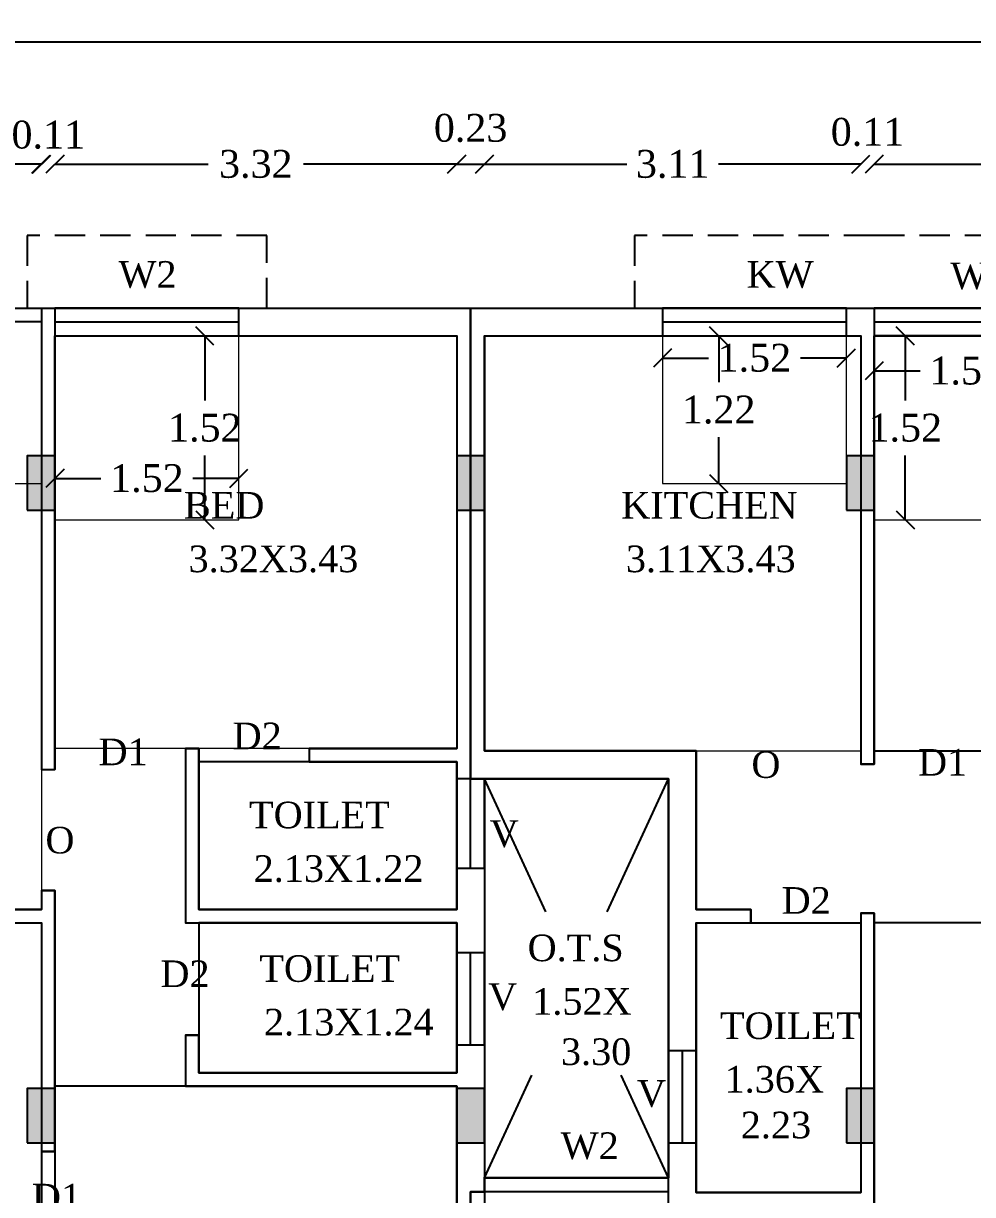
# Model space of a CAD drawing. Header units: metres. Extents: x 9178 to 9474, y -3543 to -3474.
# Drawn here: x 9258.63 to 9266.47, y -3511.45 to -3501.77 of the extents above; entities that cross this region are included whole.
import ezdxf

# ---------------------------------------------------------------- set-up
doc = ezdxf.new("R2010")
doc.units = ezdxf.units.M
doc.header["$MEASUREMENT"] = 0
doc.linetypes.add('HIDDEN', pattern=[0.375, 0.25, -0.125])
for name, color, linetype in [('BLK_1_FLR_1_ACROOM_1_LIGHT_VENTILATION_1', 7, 'Continuous'), ('BLK_1_FLR_1_BLT_UP_AREA', 1, 'Continuous'), ('BLK_1_FLR_1_BLT_UP_AREA_DEDUCT', 1, 'Continuous'), ('BLK_1_FLR_1_CARPET_AREA', 10, 'Continuous'), ('BLK_1_FLR_1_REGULAR_ROOM_1', 117, 'Continuous'), ('BLK_1_FLR_1_REGULAR_ROOM_16', 1, 'Continuous'), ('BLK_1_FLR_1_REGULAR_ROOM_18', 1, 'Continuous'), ('BLK_1_FLR_1_ROOF_AREA', 7, 'Continuous'), ('BLK_1_FLR_1_UNITFA_1', 7, 'Continuous'), ('BLK_1_FLR_1_UNITFA_7', 7, 'Continuous'), ('BLK_1_FLR_1_WC_BATH', 7, 'Continuous'), ('BLK_1_LVL_1_BLDG_FOOT_PRINT', 7, 'Continuous'), ('FLOOR-GROUND', 7, 'Continuous')]:
    doc.layers.add(name, color=color, linetype=linetype)
for name, color, linetype, lineweight in [('BLK_1_FLR_1_KITCHEN', 163, 'Continuous', 0), ('BLK_1_FLR_1_REGULAR_ROOM_3', 163, 'Continuous', 0), ('BLK_1_FLR_1_ROOM_1_LIGHT_VENTILATION_2', 232, 'Continuous', 0), ('BLK_1_FLR_1_ROOM_1_LIGHT_VENTILATION_8', 232, 'Continuous', 0)]:
    doc.layers.add(name, color=color, linetype=linetype, lineweight=lineweight)
doc.styles.add('Isa-', font='times.ttf')
doc.styles.add('STYLE2', font='times.ttf')
doc.dimstyles.new('ISO-25', dxfattribs={"dimscale": 0, "dimtxt": 0.23, "dimasz": 0.15, "dimexe": 1.25, "dimexo": 0.625, "dimgap": 0.11, "dimtad": 0, "dimtih": 1, "dimtoh": 1, "dimzin": 1, "dimdsep": 46, "dimtxsty": 'STYLE2', "dimblk": 'OBLIQUE', "dimcen": 0, "dimse1": 1, "dimse2": 1, "dimclrd": 1, "dimclrt": 3, "dimadec": 0, "dimazin": 2, "dimtfac": 1, "dimtix": 1, "dimtofl": 0, "dimtmove": 0, "dimatfit": 3, "dimfxl": 0, "dimtolj": 1, "dimarcsym": 0})

# ---------------------------------------------------------------- blocks, each defined once
blk = doc.blocks.new('_Oblique')
at = {"color": 0, "linetype": 'ByBlock', "lineweight": -2}
blk.add_line((-0.5, -0.5), (0.5, 0.5), dxfattribs=at)
blk = doc.blocks.new('*D246')
at = {"color": 1, "lineweight": -2}
for p, q in [((9255.5492, -3502.9315), (9256.7755, -3502.9315)), ((9258.7742, -3502.9315), (9257.5479, -3502.9315))]:
    blk.add_line(p, q, dxfattribs=at)
at = {"layer": 'Defpoints', "color": 0}
for p in [(9258.7742, -3502.9315), (9255.5492, -3504.2319), (9258.7742, -3504.5719)]:
    blk.add_point(p, dxfattribs=at)
at = {"color": 1, "lineweight": -2, "xscale": 0.15, "yscale": 0.15, "zscale": 0.15, "rotation": 180}
blk.add_blockref('_Oblique', (9255.5492, -3502.9315), dxfattribs=at)
at = {"color": 1, "lineweight": -2, "xscale": 0.15, "yscale": 0.15, "zscale": 0.15}
blk.add_blockref('_Oblique', (9258.7742, -3502.9315), dxfattribs=at)
at = {"color": 3, "insert": (9257.1617, -3502.9315), "char_height": 0.23, "attachment_point": 5, "style": 'STYLE2'}
blk.add_mtext('\\A1;3.23', dxfattribs=at)
blk = doc.blocks.new('*D224')
at = {"color": 1, "lineweight": -2}
for p, q in [((9258.7792, -3502.9315), (9258.6292, -3502.9315)), ((9258.8892, -3502.9315), (9259.0392, -3502.9315))]:
    blk.add_line(p, q, dxfattribs=at)
at = {"layer": 'Defpoints', "color": 0}
for p in [(9258.8892, -3502.9315), (9258.7792, -3504.5719), (9258.8892, -3504.5719)]:
    blk.add_point(p, dxfattribs=at)
at = {"color": 1, "lineweight": -2, "xscale": 0.15, "yscale": 0.15, "zscale": 0.15}
blk.add_blockref('_Oblique', (9258.7792, -3502.9315), dxfattribs=at)
at = {"color": 1, "lineweight": -2, "xscale": 0.15, "yscale": 0.15, "zscale": 0.15, "rotation": 180}
blk.add_blockref('_Oblique', (9258.8892, -3502.9315), dxfattribs=at)
at = {"color": 3, "insert": (9258.8342, -3502.6896), "char_height": 0.23, "attachment_point": 5, "style": 'STYLE2'}
blk.add_mtext('\\A1;0.11', dxfattribs=at)
blk = doc.blocks.new('*D225')
at = {"color": 1, "lineweight": -2}
for p, q in [((9258.8892, -3502.9315), (9260.156, -3502.9315)), ((9262.2092, -3502.9315), (9260.9425, -3502.9315))]:
    blk.add_line(p, q, dxfattribs=at)
at = {"layer": 'Defpoints', "color": 0}
for p in [(9262.2092, -3502.9315), (9258.8892, -3504.5719), (9262.2092, -3504.5719)]:
    blk.add_point(p, dxfattribs=at)
at = {"color": 1, "lineweight": -2, "xscale": 0.15, "yscale": 0.15, "zscale": 0.15, "rotation": 180}
blk.add_blockref('_Oblique', (9258.8892, -3502.9315), dxfattribs=at)
at = {"color": 1, "lineweight": -2, "xscale": 0.15, "yscale": 0.15, "zscale": 0.15}
blk.add_blockref('_Oblique', (9262.2092, -3502.9315), dxfattribs=at)
at = {"color": 3, "insert": (9260.5492, -3502.9315), "char_height": 0.23, "attachment_point": 5, "style": 'STYLE2'}
blk.add_mtext('\\A1;3.32', dxfattribs=at)
blk = doc.blocks.new('*D226')
at = {"color": 1, "lineweight": -2}
blk.add_line((9262.2092, -3502.9315), (9262.4392, -3502.9315), dxfattribs=at)
at = {"layer": 'Defpoints', "color": 0}
for p in [(9262.4392, -3502.9315), (9262.2092, -3504.5719), (9262.4392, -3504.5719)]:
    blk.add_point(p, dxfattribs=at)
at = {"color": 1, "lineweight": -2, "xscale": 0.15, "yscale": 0.15, "zscale": 0.15, "rotation": 180}
blk.add_blockref('_Oblique', (9262.2092, -3502.9315), dxfattribs=at)
at = {"color": 1, "lineweight": -2, "xscale": 0.15, "yscale": 0.15, "zscale": 0.15}
blk.add_blockref('_Oblique', (9262.4392, -3502.9315), dxfattribs=at)
at = {"color": 3, "insert": (9262.3242, -3502.6336), "char_height": 0.23, "attachment_point": 5, "style": 'STYLE2'}
blk.add_mtext('\\A1;0.23', dxfattribs=at)
blk = doc.blocks.new('*D227')
at = {"color": 1, "lineweight": -2}
for p, q in [((9262.4392, -3502.9315), (9263.6147, -3502.9315)), ((9265.5492, -3502.9315), (9264.3738, -3502.9315))]:
    blk.add_line(p, q, dxfattribs=at)
at = {"layer": 'Defpoints', "color": 0}
for p in [(9265.5492, -3502.9315), (9262.4392, -3504.5719), (9265.5492, -3504.5719)]:
    blk.add_point(p, dxfattribs=at)
at = {"color": 1, "lineweight": -2, "xscale": 0.15, "yscale": 0.15, "zscale": 0.15, "rotation": 180}
blk.add_blockref('_Oblique', (9262.4392, -3502.9315), dxfattribs=at)
at = {"color": 1, "lineweight": -2, "xscale": 0.15, "yscale": 0.15, "zscale": 0.15}
blk.add_blockref('_Oblique', (9265.5492, -3502.9315), dxfattribs=at)
at = {"color": 3, "insert": (9263.9942, -3502.9315), "char_height": 0.23, "attachment_point": 5, "style": 'STYLE2'}
blk.add_mtext('\\A1;3.11', dxfattribs=at)
blk = doc.blocks.new('*D228')
at = {"color": 1, "lineweight": -2}
for p, q in [((9265.5492, -3502.9315), (9265.3992, -3502.9315)), ((9265.6592, -3502.9315), (9265.8092, -3502.9315))]:
    blk.add_line(p, q, dxfattribs=at)
at = {"layer": 'Defpoints', "color": 0}
for p in [(9265.6592, -3502.9315), (9265.5492, -3504.5719), (9265.6592, -3504.5719)]:
    blk.add_point(p, dxfattribs=at)
at = {"color": 1, "lineweight": -2, "xscale": 0.15, "yscale": 0.15, "zscale": 0.15}
blk.add_blockref('_Oblique', (9265.5492, -3502.9315), dxfattribs=at)
at = {"color": 1, "lineweight": -2, "xscale": 0.15, "yscale": 0.15, "zscale": 0.15, "rotation": 180}
blk.add_blockref('_Oblique', (9265.6592, -3502.9315), dxfattribs=at)
at = {"color": 3, "insert": (9265.6042, -3502.6667), "char_height": 0.23, "attachment_point": 5, "style": 'STYLE2'}
blk.add_mtext('\\A1;0.11', dxfattribs=at)
blk = doc.blocks.new('*D229')
at = {"color": 1, "lineweight": -2}
for p, q in [((9265.6592, -3502.9315), (9266.9451, -3502.9315)), ((9269.0092, -3502.9315), (9267.7233, -3502.9315))]:
    blk.add_line(p, q, dxfattribs=at)
at = {"layer": 'Defpoints', "color": 0}
for p in [(9269.0092, -3502.9315), (9265.6592, -3504.5719), (9269.0092, -3504.5719)]:
    blk.add_point(p, dxfattribs=at)
at = {"color": 1, "lineweight": -2, "xscale": 0.15, "yscale": 0.15, "zscale": 0.15, "rotation": 180}
blk.add_blockref('_Oblique', (9265.6592, -3502.9315), dxfattribs=at)
at = {"color": 1, "lineweight": -2, "xscale": 0.15, "yscale": 0.15, "zscale": 0.15}
blk.add_blockref('_Oblique', (9269.0092, -3502.9315), dxfattribs=at)
at = {"color": 3, "insert": (9267.3342, -3502.9315), "char_height": 0.23, "attachment_point": 5, "style": 'STYLE2'}
blk.add_mtext('\\A1;3.35', dxfattribs=at)
blk = doc.blocks.new('*D255')
at = {"color": 1, "lineweight": -2}
for p, q in [((9255.3192, -3501.9191), (9267.0306, -3501.9191)), ((9279.6992, -3501.9191), (9267.9879, -3501.9191))]:
    blk.add_line(p, q, dxfattribs=at)
at = {"layer": 'Defpoints', "color": 0}
for p in [(9279.6992, -3501.9191), (9255.3192, -3504.1219), (9279.6992, -3504.1219)]:
    blk.add_point(p, dxfattribs=at)
at = {"color": 1, "lineweight": -2, "xscale": 0.15, "yscale": 0.15, "zscale": 0.15, "rotation": 180}
blk.add_blockref('_Oblique', (9255.3192, -3501.9191), dxfattribs=at)
at = {"color": 1, "lineweight": -2, "xscale": 0.15, "yscale": 0.15, "zscale": 0.15}
blk.add_blockref('_Oblique', (9279.6992, -3501.9191), dxfattribs=at)
at = {"color": 3, "insert": (9267.5092, -3501.9191), "char_height": 0.23, "attachment_point": 5, "style": 'STYLE2'}
blk.add_mtext('\\A1;24.38', dxfattribs=at)
blk = doc.blocks.new('*D317')
at = {"layer": 'BLK_1_FLR_1_ROOM_1_LIGHT_VENTILATION_2', "color": 232, "lineweight": -2}
for p, q in [((9258.8892, -3505.5289), (9259.269, -3505.5289)), ((9260.4092, -3505.5289), (9260.0294, -3505.5289))]:
    blk.add_line(p, q, dxfattribs=at)
at = {"layer": 'Defpoints', "color": 0}
for p in [(9258.8892, -3505.5289), (9258.8892, -3505.8719), (9260.4092, -3505.8719)]:
    blk.add_point(p, dxfattribs=at)
at = {"layer": 'BLK_1_FLR_1_ROOM_1_LIGHT_VENTILATION_2', "color": 232, "lineweight": -2, "xscale": 0.15, "yscale": 0.15, "zscale": 0.15, "rotation": 180}
blk.add_blockref('_Oblique', (9258.8892, -3505.5289), dxfattribs=at)
at = {"layer": 'BLK_1_FLR_1_ROOM_1_LIGHT_VENTILATION_2', "color": 232, "lineweight": -2, "xscale": 0.15, "yscale": 0.15, "zscale": 0.15}
blk.add_blockref('_Oblique', (9260.4092, -3505.5289), dxfattribs=at)
at = {"layer": 'BLK_1_FLR_1_ROOM_1_LIGHT_VENTILATION_2', "color": 232, "insert": (9259.6492, -3505.5289), "char_height": 0.23, "attachment_point": 5, "style": 'STYLE2'}
blk.add_mtext('\\A1;1.52', dxfattribs=at)
blk = doc.blocks.new('*D318')
at = {"layer": 'BLK_1_FLR_1_ROOM_1_LIGHT_VENTILATION_2', "color": 232, "lineweight": -2}
for p, q in [((9260.1278, -3504.3519), (9260.1278, -3504.8845)), ((9260.1278, -3505.8719), (9260.1278, -3505.3392))]:
    blk.add_line(p, q, dxfattribs=at)
at = {"layer": 'Defpoints', "color": 0}
for p in [(9260.4092, -3504.3519), (9260.1278, -3505.8719), (9260.4092, -3505.8719)]:
    blk.add_point(p, dxfattribs=at)
at = {"layer": 'BLK_1_FLR_1_ROOM_1_LIGHT_VENTILATION_2', "color": 232, "lineweight": -2, "xscale": 0.15, "yscale": 0.15, "zscale": 0.15}
for p, rotation in [((9260.1278, -3504.3519), 90), ((9260.1278, -3505.8719), 270)]:
    blk.add_blockref('_Oblique', p, dxfattribs=dict(at, rotation=rotation))
at = {"layer": 'BLK_1_FLR_1_ROOM_1_LIGHT_VENTILATION_2', "color": 232, "insert": (9260.1278, -3505.1119), "char_height": 0.23, "attachment_point": 5, "style": 'STYLE2'}
blk.add_mtext('\\A1;1.52', dxfattribs=at)
blk = doc.blocks.new('*D339')
at = {"layer": 'BLK_1_FLR_1_ROOM_1_LIGHT_VENTILATION_8', "color": 232, "lineweight": -2}
for p, q in [((9264.3742, -3504.3519), (9264.3742, -3504.7345)), ((9264.3742, -3505.5719), (9264.3742, -3505.1892))]:
    blk.add_line(p, q, dxfattribs=at)
at = {"layer": 'Defpoints', "color": 0}
for p in [(9263.9092, -3504.3519), (9263.9092, -3505.5719), (9264.3742, -3505.5719)]:
    blk.add_point(p, dxfattribs=at)
at = {"layer": 'BLK_1_FLR_1_ROOM_1_LIGHT_VENTILATION_8', "color": 232, "lineweight": -2, "xscale": 0.15, "yscale": 0.15, "zscale": 0.15}
for p, rotation in [((9264.3742, -3504.3519), 90), ((9264.3742, -3505.5719), 270)]:
    blk.add_blockref('_Oblique', p, dxfattribs=dict(at, rotation=rotation))
at = {"layer": 'BLK_1_FLR_1_ROOM_1_LIGHT_VENTILATION_8', "color": 232, "insert": (9264.3742, -3504.9619), "char_height": 0.23, "attachment_point": 5, "style": 'STYLE2'}
blk.add_mtext('\\A1;1.22', dxfattribs=at)
blk = doc.blocks.new('*D340')
at = {"layer": 'BLK_1_FLR_1_ROOM_1_LIGHT_VENTILATION_8', "color": 232, "lineweight": -2}
for p, q in [((9263.9092, -3504.5339), (9264.289, -3504.5339)), ((9265.4292, -3504.5339), (9265.0494, -3504.5339))]:
    blk.add_line(p, q, dxfattribs=at)
at = {"layer": 'Defpoints', "color": 0}
for p in [(9263.9092, -3504.3519), (9265.4292, -3504.3519), (9263.9092, -3504.5339)]:
    blk.add_point(p, dxfattribs=at)
at = {"layer": 'BLK_1_FLR_1_ROOM_1_LIGHT_VENTILATION_8', "color": 232, "lineweight": -2, "xscale": 0.15, "yscale": 0.15, "zscale": 0.15, "rotation": 180}
blk.add_blockref('_Oblique', (9263.9092, -3504.5339), dxfattribs=at)
at = {"layer": 'BLK_1_FLR_1_ROOM_1_LIGHT_VENTILATION_8', "color": 232, "lineweight": -2, "xscale": 0.15, "yscale": 0.15, "zscale": 0.15}
blk.add_blockref('_Oblique', (9265.4292, -3504.5339), dxfattribs=at)
at = {"layer": 'BLK_1_FLR_1_ROOM_1_LIGHT_VENTILATION_8', "color": 232, "insert": (9264.6692, -3504.5339), "char_height": 0.23, "attachment_point": 5, "style": 'STYLE2'}
blk.add_mtext('\\A1;1.52', dxfattribs=at)
blk = doc.blocks.new('*D347')
at = {"layer": 'BLK_1_FLR_1_ROOM_1_LIGHT_VENTILATION_2', "color": 232, "lineweight": -2}
for p, q in [((9265.6592, -3504.6402), (9266.039, -3504.6402)), ((9267.1792, -3504.6402), (9266.7994, -3504.6402))]:
    blk.add_line(p, q, dxfattribs=at)
at = {"layer": 'Defpoints', "color": 0}
for p in [(9265.6592, -3504.3519), (9267.1792, -3504.3519), (9265.6592, -3504.6402)]:
    blk.add_point(p, dxfattribs=at)
at = {"layer": 'BLK_1_FLR_1_ROOM_1_LIGHT_VENTILATION_2', "color": 232, "lineweight": -2, "xscale": 0.15, "yscale": 0.15, "zscale": 0.15, "rotation": 180}
blk.add_blockref('_Oblique', (9265.6592, -3504.6402), dxfattribs=at)
at = {"layer": 'BLK_1_FLR_1_ROOM_1_LIGHT_VENTILATION_2', "color": 232, "lineweight": -2, "xscale": 0.15, "yscale": 0.15, "zscale": 0.15}
blk.add_blockref('_Oblique', (9267.1792, -3504.6402), dxfattribs=at)
at = {"layer": 'BLK_1_FLR_1_ROOM_1_LIGHT_VENTILATION_2', "color": 232, "insert": (9266.4192, -3504.6402), "char_height": 0.23, "attachment_point": 5, "style": 'STYLE2'}
blk.add_mtext('\\A1;1.52', dxfattribs=at)
blk = doc.blocks.new('*D348')
at = {"layer": 'BLK_1_FLR_1_ROOM_1_LIGHT_VENTILATION_2', "color": 232, "lineweight": -2}
for p, q in [((9265.916, -3504.3519), (9265.916, -3504.8845)), ((9265.916, -3505.8719), (9265.916, -3505.3392))]:
    blk.add_line(p, q, dxfattribs=at)
at = {"layer": 'Defpoints', "color": 0}
for p in [(9265.6592, -3504.3519), (9265.916, -3504.3519), (9265.6592, -3505.8719)]:
    blk.add_point(p, dxfattribs=at)
at = {"layer": 'BLK_1_FLR_1_ROOM_1_LIGHT_VENTILATION_2', "color": 232, "lineweight": -2, "xscale": 0.15, "yscale": 0.15, "zscale": 0.15}
for p, rotation in [((9265.916, -3504.3519), 90), ((9265.916, -3505.8719), 270)]:
    blk.add_blockref('_Oblique', p, dxfattribs=dict(at, rotation=rotation))
at = {"layer": 'BLK_1_FLR_1_ROOM_1_LIGHT_VENTILATION_2', "color": 232, "insert": (9265.916, -3505.1119), "char_height": 0.23, "attachment_point": 5, "style": 'STYLE2'}
blk.add_mtext('\\A1;1.52', dxfattribs=at)

msp = doc.modelspace()

# ---------------------------------------------------------------- hatches: boundary and pattern name
h = msp.add_hatch(color=5)
h.dxf.hatch_style = 1
h.paths.add_polyline_path([(9258.65923, -3505.79186), (9258.88923, -3505.79186), (9258.88923, -3505.34186), (9258.65923, -3505.34186)])
h = msp.add_hatch(color=5)
h.dxf.hatch_style = 1
h.paths.add_polyline_path([(9262.20923, -3505.79186), (9262.43923, -3505.79186), (9262.43923, -3505.34186), (9262.20923, -3505.34186)])
h = msp.add_hatch(color=5)
h.dxf.hatch_style = 1
h.paths.add_polyline_path([(9265.42923, -3505.79186), (9265.65923, -3505.79186), (9265.65923, -3505.34186), (9265.42923, -3505.34186)])
h = msp.add_hatch(color=5)
h.dxf.hatch_style = 1
h.paths.add_polyline_path([(9258.65923, -3511.02186), (9258.88923, -3511.02186), (9258.88923, -3510.57186), (9258.65923, -3510.57186)])
h = msp.add_hatch(color=5)
h.dxf.hatch_style = 1
h.paths.add_polyline_path([(9262.20923, -3511.02186), (9262.43923, -3511.02186), (9262.43923, -3510.57186), (9262.20923, -3510.57186)])
h = msp.add_hatch(color=5)
h.dxf.hatch_style = 1
h.paths.add_polyline_path([(9265.42923, -3511.02186), (9265.65923, -3511.02186), (9265.65923, -3510.57186), (9265.42923, -3510.57186)])

# ---------------------------------------------------------------- linework, layer by layer
at = {"color": 4}
for p, q in [((9255.31923, -3504.12186), (9258.88923, -3504.12186)), ((9258.65923, -3504.12186), (9274.30923, -3504.12186)), ((9258.77923, -3504.12186), (9258.77923, -3507.93607)), ((9258.88923, -3504.12186), (9258.88923, -3507.93607)), ((9255.54923, -3504.23186), (9258.77923, -3504.23186)), ((9258.88923, -3504.35186), (9262.20923, -3504.35186)), ((9262.20923, -3504.35186), (9262.20923, -3507.76186)), ((9262.43923, -3504.35186), (9265.54923, -3504.35186)), ((9262.43923, -3504.35186), (9262.43923, -3507.78186)), ((9265.54923, -3504.35186), (9265.54923, -3507.89186)), ((9265.65923, -3504.35186), (9269.00923, -3504.35186)), ((9265.65923, -3504.35186), (9265.65923, -3507.89186)), ((9259.96923, -3507.76186), (9260.07923, -3507.76186)), ((9259.96923, -3507.76186), (9259.96923, -3509.20186)), ((9260.07923, -3507.76186), (9260.07923, -3509.09186)), ((9260.98923, -3507.76186), (9262.20923, -3507.76186)), ((9260.98923, -3507.76186), (9260.98923, -3507.87186)), ((9262.43923, -3507.78186), (9264.18923, -3507.78186)), ((9264.18923, -3507.78186), (9264.18923, -3509.09186)), ((9260.98923, -3507.87186), (9262.20923, -3507.87186)), ((9262.20923, -3507.87186), (9262.20923, -3509.09186)), ((9265.65923, -3507.89186), (9265.54923, -3507.89186)), ((9258.77923, -3507.93607), (9258.88923, -3507.93607)), ((9262.43923, -3508.01186), (9263.95923, -3508.01186)), ((9262.43923, -3508.01186), (9262.43923, -3511.31186)), ((9262.94589, -3509.11186), (9262.43923, -3508.01186)), ((9263.45256, -3509.11186), (9263.95923, -3508.01186)), ((9263.95923, -3508.01186), (9263.95923, -3511.31186)), ((9258.77923, -3508.93607), (9258.77923, -3509.09186)), ((9258.77923, -3508.93607), (9258.88923, -3508.93607)), ((9258.88923, -3508.93607), (9258.88923, -3511.09371)), ((9255.54923, -3509.09186), (9258.77923, -3509.09186)), ((9258.65923, -3509.09186), (9258.77923, -3509.09186)), ((9260.07923, -3509.09186), (9262.20923, -3509.09186)), ((9264.18923, -3509.09186), (9264.63923, -3509.09186)), ((9264.63923, -3509.09186), (9264.63923, -3509.20186)), ((9265.54923, -3509.12186), (9265.65923, -3509.12186)), ((9265.54923, -3509.12186), (9265.54923, -3511.43186)), ((9265.65923, -3509.12186), (9265.65923, -3511.54186)), ((9255.54923, -3509.20186), (9258.77923, -3509.20186)), ((9258.65923, -3509.20186), (9258.77923, -3509.20186)), ((9258.77923, -3509.22186), (9258.77923, -3511.09371)), ((9259.96923, -3509.20186), (9262.20923, -3509.20186)), ((9262.20923, -3509.22186), (9262.20923, -3510.44186)), ((9264.18923, -3509.20186), (9264.63923, -3509.20186)), ((9264.18923, -3509.20186), (9264.18923, -3511.43186)), ((9259.96923, -3510.13186), (9260.07923, -3510.13186)), ((9259.96923, -3510.13186), (9259.96923, -3510.55186)), ((9260.07923, -3510.13186), (9260.07923, -3510.44186)), ((9260.07923, -3510.44186), (9262.20923, -3510.44186)), ((9262.43923, -3511.31186), (9262.83027, -3510.46288)), ((9263.95923, -3511.31186), (9263.56818, -3510.46288)), ((9259.96923, -3510.55186), (9262.20923, -3510.55186)), ((9262.20923, -3510.55186), (9262.20923, -3515.12186)), ((9258.88923, -3511.09371), (9258.77923, -3511.09371)), ((9262.43923, -3511.31186), (9263.95923, -3511.31186)), ((9264.18923, -3511.43186), (9265.54923, -3511.43186))]:
    msp.add_line(p, q, dxfattribs=at)
at = {"color": 2}
for p, q in [((9260.40923, -3504.23686), (9258.88923, -3504.23686)), ((9265.42923, -3504.23686), (9263.90923, -3504.23686)), ((9267.17923, -3504.23686), (9265.65923, -3504.23686)), ((9262.32423, -3508.75186), (9262.32423, -3507.99186)), ((9262.32423, -3508.75186), (9262.32423, -3507.99186)), ((9262.32423, -3510.21186), (9262.32423, -3509.45186)), ((9262.32423, -3510.21186), (9262.32423, -3509.45186)), ((9264.07423, -3511.02137), (9264.07423, -3510.26137)), ((9264.07423, -3511.02137), (9264.07423, -3510.26137)), ((9263.95923, -3511.42686), (9262.43923, -3511.42686))]:
    msp.add_line(p, q, dxfattribs=at)
at = {"color": 2, "linetype": 'HIDDEN'}
for points in [[(9260.63923, -3504.12186), (9260.63923, -3503.52186), (9258.65923, -3503.52186), (9258.65923, -3504.12186)], [(9265.65923, -3503.52186), (9263.67923, -3503.52186), (9263.67923, -3504.12186)], [(9267.40923, -3504.12186), (9267.40923, -3503.52186), (9265.42923, -3503.52186)]]:
    msp.add_lwpolyline(points, dxfattribs=at)
at = {"color": 3}
msp.add_lwpolyline([(9255.31923, -3504.12186), (9274.30923, -3504.12186), (9274.30923, -3505.54186), (9275.50923, -3505.54186), (9275.50923, -3504.12186), (9279.69923, -3504.12186), (9279.69923, -3517.55186), (9271.84923, -3517.55186), (9271.84923, -3519.99186), (9273.21923, -3519.99186), (9273.21923, -3521.31186), (9273.89423, -3521.31186), (9273.89423, -3519.99186), (9279.69923, -3519.99186), (9279.69923, -3537.64186), (9269.02923, -3537.64186), (9269.02923, -3534.40186), (9265.67923, -3534.40186), (9265.67923, -3537.64186), (9255.31923, -3537.64186), (9255.31923, -3504.12186)], dxfattribs=at)
at = {"color": 2}
for points in [[(9258.88923, -3504.12186), (9258.88923, -3504.35186), (9260.40923, -3504.35186), (9260.40923, -3504.12186)], [(9263.90923, -3504.12186), (9263.90923, -3504.35186), (9265.42923, -3504.35186), (9265.42923, -3504.12186)], [(9265.65923, -3504.12186), (9265.65923, -3504.35186), (9267.17923, -3504.35186), (9267.17923, -3504.12186)], [(9262.43923, -3508.01186), (9262.20923, -3508.01186), (9262.20923, -3508.75186), (9262.43923, -3508.75186)], [(9262.43923, -3508.01186), (9262.20923, -3508.01186), (9262.20923, -3508.75186), (9262.43923, -3508.75186)], [(9262.43923, -3509.45186), (9262.20923, -3509.45186), (9262.20923, -3510.21186), (9262.43923, -3510.21186)], [(9262.43923, -3509.45186), (9262.20923, -3509.45186), (9262.20923, -3510.21186), (9262.43923, -3510.21186)], [(9264.18923, -3510.26137), (9263.95923, -3510.26137), (9263.95923, -3511.02137), (9264.18923, -3511.02137)], [(9264.18923, -3510.26137), (9263.95923, -3510.26137), (9263.95923, -3511.02137), (9264.18923, -3511.02137)], [(9262.43923, -3511.31186), (9262.43923, -3511.54186), (9263.95923, -3511.54186), (9263.95923, -3511.31186)]]:
    msp.add_lwpolyline(points, close=True, dxfattribs=at)
at = {"color": 5}
for points in [[(9258.65923, -3505.79186), (9258.88923, -3505.79186), (9258.88923, -3505.34186), (9258.65923, -3505.34186)], [(9262.20923, -3505.79186), (9262.43923, -3505.79186), (9262.43923, -3505.34186), (9262.20923, -3505.34186)], [(9265.42923, -3505.79186), (9265.65923, -3505.79186), (9265.65923, -3505.34186), (9265.42923, -3505.34186)], [(9258.65923, -3511.02186), (9258.88923, -3511.02186), (9258.88923, -3510.57186), (9258.65923, -3510.57186)], [(9262.20923, -3511.02186), (9262.43923, -3511.02186), (9262.43923, -3510.57186), (9262.20923, -3510.57186)], [(9265.42923, -3511.02186), (9265.65923, -3511.02186), (9265.65923, -3510.57186), (9265.42923, -3510.57186)]]:
    msp.add_lwpolyline(points, close=True, dxfattribs=at)
at = {"layer": 'BLK_1_FLR_1_ACROOM_1_LIGHT_VENTILATION_1', "color": 1}
msp.add_lwpolyline([(9258.88923, -3517.32186), (9262.20923, -3517.32186), (9262.20923, -3510.55186), (9258.88923, -3510.55186)], close=True, dxfattribs=at)
at = {"layer": 'BLK_1_FLR_1_BLT_UP_AREA', "color": 3}
msp.add_lwpolyline([(9255.31923, -3504.12186), (9274.30923, -3504.12186), (9274.30923, -3505.54186), (9275.50923, -3505.54186), (9275.50923, -3504.12186), (9279.69923, -3504.12186), (9279.69923, -3517.55186), (9271.84923, -3517.55186), (9271.84923, -3519.99186), (9273.21923, -3519.99186), (9273.21923, -3521.31186), (9273.89423, -3521.31186), (9273.89423, -3519.99186), (9279.69923, -3519.99186), (9279.69923, -3537.64186), (9269.02923, -3537.64186), (9269.02923, -3534.40186), (9265.67923, -3534.40186), (9265.67923, -3537.64186), (9255.31923, -3537.64186), (9255.31923, -3504.12186)], dxfattribs=at)
at = {"layer": 'BLK_1_FLR_1_BLT_UP_AREA_DEDUCT', "color": 3}
msp.add_lwpolyline([(9263.95923, -3508.01186), (9262.43923, -3508.01186), (9262.43923, -3511.31186), (9263.95923, -3511.31186)], close=True, dxfattribs=at)
at = {"layer": 'BLK_1_FLR_1_CARPET_AREA', "color": 3}
for points in [[(9255.54923, -3504.23186), (9258.77923, -3504.23186), (9258.77923, -3507.93607), (9258.88923, -3507.93607), (9258.88923, -3504.35186), (9262.20923, -3504.35186), (9262.20923, -3507.76186), (9260.98923, -3507.76186), (9260.98923, -3507.87186), (9262.20923, -3507.87186), (9262.20923, -3509.09186), (9260.07923, -3509.09186), (9260.07923, -3507.76186), (9259.96923, -3507.76186), (9259.96923, -3509.20186), (9262.20923, -3509.20186), (9262.20923, -3510.44186), (9260.07923, -3510.44186), (9260.07923, -3510.13186), (9259.96923, -3510.13186), (9259.96923, -3510.55186), (9262.20923, -3510.55186), (9262.20923, -3515.12186)], [(9269.00923, -3514.89186), (9265.65923, -3514.89186), (9265.65923, -3512.33186), (9265.54423, -3512.33186), (9265.54923, -3514.89186), (9262.43923, -3514.89186), (9262.43923, -3511.54186), (9265.65923, -3511.54186), (9265.65923, -3509.12186), (9265.54923, -3509.12186), (9265.54923, -3511.43186), (9264.18923, -3511.43186), (9264.18923, -3509.20186), (9264.63923, -3509.20186), (9264.63923, -3509.09186), (9264.18923, -3509.09186), (9264.18923, -3507.78186), (9262.43923, -3507.78186), (9262.43923, -3504.35186), (9265.54923, -3504.35186), (9265.54923, -3507.89186), (9265.65923, -3507.89186), (9265.65923, -3504.35186), (9269.00923, -3504.35186)], [(9255.54923, -3509.20186), (9258.77923, -3509.20186), (9258.77923, -3511.09371), (9258.88923, -3511.09371), (9258.88923, -3508.93607), (9258.77923, -3508.93607), (9258.77923, -3509.09186), (9255.54923, -3509.09186)]]:
    msp.add_lwpolyline(points, dxfattribs=at)
at = {"layer": 'BLK_1_FLR_1_KITCHEN', "color": 1}
for points in [[(9262.43923, -3507.78186), (9265.54923, -3507.78186), (9265.54923, -3504.35186), (9262.43923, -3504.35186)], [(9258.77923, -3509.09186), (9255.54923, -3509.09186), (9255.54923, -3505.57186), (9258.77923, -3505.57186)]]:
    msp.add_lwpolyline(points, close=True, dxfattribs=at)
at = {"layer": 'BLK_1_FLR_1_REGULAR_ROOM_1', "color": 1}
msp.add_lwpolyline([(9258.77923, -3512.67186), (9255.54923, -3512.67186), (9255.54923, -3509.20186), (9258.77923, -3509.20186)], close=True, dxfattribs=at)
at = {"layer": 'BLK_1_FLR_1_REGULAR_ROOM_16', "color": 1}
msp.add_lwpolyline([(9265.65923, -3514.89186), (9269.00923, -3514.89186), (9269.00923, -3509.20186), (9265.65923, -3509.20186)], close=True, dxfattribs=at)
at = {"layer": 'BLK_1_FLR_1_REGULAR_ROOM_18', "color": 1}
msp.add_lwpolyline([(9269.00923, -3504.35186), (9265.65923, -3504.35186), (9265.65923, -3507.78186), (9269.00923, -3507.78186)], close=True, dxfattribs=at)
at = {"layer": 'BLK_1_FLR_1_REGULAR_ROOM_3', "color": 1}
msp.add_lwpolyline([(9262.20923, -3507.76186), (9258.88923, -3507.76186), (9258.88923, -3504.35186), (9262.20923, -3504.35186)], close=True, dxfattribs=at)
at = {"layer": 'BLK_1_FLR_1_ROOF_AREA', "color": 54}
msp.add_lwpolyline([(9255.31923, -3504.12186), (9274.30923, -3504.12186), (9274.30923, -3505.54186), (9275.50923, -3505.54186), (9275.50923, -3504.12186), (9279.69923, -3504.12186), (9279.69923, -3517.55186), (9271.84923, -3517.55186), (9271.84923, -3519.99186), (9273.21923, -3519.99186), (9273.21923, -3521.31186), (9273.89423, -3521.31186), (9273.89423, -3519.99186), (9279.69923, -3519.99186), (9279.69923, -3537.64186), (9269.02923, -3537.64186), (9269.02923, -3534.40186), (9265.67923, -3534.40186), (9265.67923, -3537.64186), (9255.31923, -3537.64186), (9255.31923, -3504.12186)], dxfattribs=at)
at = {"layer": 'BLK_1_FLR_1_ROOM_1_LIGHT_VENTILATION_2', "color": 232}
for points in [[(9258.88923, -3505.87186), (9260.40923, -3505.87186), (9260.40923, -3504.35186), (9258.88923, -3504.35186)], [(9265.65923, -3505.87186), (9267.17923, -3505.87186), (9267.17923, -3504.35186), (9265.65923, -3504.35186)]]:
    msp.add_lwpolyline(points, close=True, dxfattribs=at)
at = {"layer": 'BLK_1_FLR_1_ROOM_1_LIGHT_VENTILATION_8', "color": 232}
msp.add_lwpolyline([(9265.42923, -3505.57186), (9265.42923, -3504.35186), (9263.90923, -3504.35186), (9263.90923, -3505.57186)], close=True, dxfattribs=at)
at = {"layer": 'BLK_1_FLR_1_UNITFA_1', "color": 234}
msp.add_lwpolyline([(9255.31923, -3504.12186), (9262.20923, -3504.12186), (9262.32423, -3504.12186), (9262.32423, -3508.01186), (9262.43923, -3508.01186), (9262.43923, -3511.31186), (9262.43923, -3511.42686), (9262.32423, -3511.42686), (9262.32423, -3514.89186), (9262.32423, -3515.00686), (9263.65923, -3515.00686), (9263.65923, -3517.55186), (9258.88923, -3517.55186), (9258.88923, -3518.15149), (9258.88923, -3518.26649), (9255.31923, -3518.26649)], close=True, dxfattribs=at)
at = {"layer": 'BLK_1_FLR_1_UNITFA_7', "color": 234}
msp.add_lwpolyline([(9262.32423, -3504.12186), (9271.71923, -3504.12186), (9271.83423, -3504.12186), (9271.83423, -3508.01186), (9269.23923, -3508.01186), (9269.23923, -3515.12186), (9263.65923, -3515.12186), (9263.65923, -3515.00686), (9262.32423, -3515.00686), (9262.32423, -3511.42686), (9262.43923, -3511.42686), (9262.43923, -3511.31186), (9263.95923, -3511.31186), (9263.95923, -3508.01186), (9262.32423, -3508.01186)], close=True, dxfattribs=at)
at = {"layer": 'BLK_1_FLR_1_WC_BATH', "color": 3}
for points in [[(9260.07923, -3509.09186), (9262.20923, -3509.09186), (9262.20923, -3507.87186), (9260.07923, -3507.87186)], [(9260.07923, -3510.44186), (9262.20923, -3510.44186), (9262.20923, -3509.20186), (9260.07923, -3509.20186)], [(9265.54923, -3511.43186), (9264.18923, -3511.43186), (9264.18923, -3509.20186), (9265.54923, -3509.20186)]]:
    msp.add_lwpolyline(points, close=True, dxfattribs=at)
at = {"layer": 'BLK_1_LVL_1_BLDG_FOOT_PRINT', "color": 1}
msp.add_lwpolyline([(9255.31923, -3504.12186), (9274.30923, -3504.12186), (9274.30923, -3505.54186), (9275.50923, -3505.54186), (9275.50923, -3504.12186), (9279.69923, -3504.12186), (9279.69923, -3517.55186), (9271.84923, -3517.55186), (9271.84923, -3519.99186), (9273.21923, -3519.99186), (9273.21923, -3521.31186), (9273.89423, -3521.31186), (9273.89423, -3519.99186), (9279.69923, -3519.99186), (9279.69923, -3537.64186), (9269.02923, -3537.64186), (9269.02923, -3534.40186), (9265.67923, -3534.40186), (9265.67923, -3537.64186), (9255.31923, -3537.64186), (9255.31923, -3504.12186)], dxfattribs=at)

# ---------------------------------------------------------------- texts
at = {"color": 2, "style": 'Isa-'}
for s, p in [('W2', (9259.4148, -3503.95294)), ('KW', (9264.60515, -3503.95294)), ('W2', (9266.28849, -3503.96514)), ('W2', (9263.06849, -3511.15514))]:
    msp.add_text(s, height=0.22, dxfattribs=at).set_placement(p)
at = {"style": 'Isa-'}
for s, p in [('3.32X3.43', (9259.99316, -3506.30428)), ('3.11X3.43', (9263.60708, -3506.30428)), ('2.13X1.22', (9260.53133, -3508.86431)), ('1.52X', (9262.83308, -3509.96281)), ('2.13X1.24', (9260.61646, -3510.13363)), ('3.30', (9263.07058, -3510.37826)), ('1.36X', (9264.42274, -3510.60622)), ('2.23', (9264.55653, -3510.98401))]:
    msp.add_text(s, height=0.22, dxfattribs=at).set_placement(p)
at = {"layer": 'FLOOR-GROUND', "color": 6, "style": 'Isa-'}
for s, p in [('BED', (9259.95537, -3505.86148)), ('KITCHEN', (9263.56929, -3505.86148)), ('TOILET', (9260.49354, -3508.42152)), ('O.T.S', (9262.79529, -3509.52001)), ('TOILET', (9260.57866, -3509.69084)), ('TOILET', (9264.38494, -3510.16343))]:
    msp.add_text(s, height=0.22, dxfattribs=at).set_placement(p)
at = {"layer": 'FLOOR-GROUND', "color": 2, "style": 'Isa-'}
for s, p in [('D2', (9260.3576, -3507.76768)), ('D1', (9259.24989, -3507.9001)), ('O', (9264.64462, -3508.00507)), ('D1', (9266.02157, -3507.98619)), ('V', (9262.48166, -3508.57539)), ('O', (9258.81067, -3508.62937)), ('D2', (9264.89434, -3509.12796)), ('D2', (9259.76128, -3509.7338)), ('V', (9262.46899, -3509.9231)), ('V', (9263.69941, -3510.72342)), ('D1', (9258.69903, -3511.58027))]:
    msp.add_text(s, height=0.22, dxfattribs=at).set_placement(p)

# ---------------------------------------------------------------- dimensions: what is measured, and where the dimension line sits
at = {"color": 3}
for base, p1, p2, override, picture, middle in [((9279.69923, -3501.91906), (9255.31923, -3504.12186), (9279.69923, -3504.12186), {"dimscale": 1, "dimfxl": 75, "dimarcsym": 2}, '*D255', (9267.50923, -3501.91906)), ((9258.7742280437, -3502.9314998531), (9255.5492280437, -3504.2318622629), (9258.7742280437, -3504.5718622629), {"dimscale": 1, "dimtmove": 1, "dimfxl": 75, "dimarcsym": 2}, '*D246', (9257.1617280437, -3502.9314998531)), ((9262.20923, -3502.9315), (9258.88923, -3504.57186), (9262.20923, -3504.57186), {"dimscale": 1, "dimtmove": 1, "dimfxl": 75, "dimarcsym": 2}, '*D225', (9260.54923, -3502.9315)), ((9265.54923, -3502.9315), (9262.43923, -3504.57186), (9265.54923, -3504.57186), {"dimscale": 1, "dimtmove": 1, "dimfxl": 75, "dimarcsym": 2}, '*D227', (9263.99423, -3502.9315)), ((9269.00923, -3502.9315), (9265.65923, -3504.57186), (9269.00923, -3504.57186), {"dimscale": 1, "dimtmove": 1, "dimfxl": 75, "dimarcsym": 2}, '*D229', (9267.33423, -3502.9315))]:
    dim = msp.add_linear_dim(base=base, p1=p1, p2=p2, dimstyle='ISO-25', override=override, dxfattribs=at)
    dim.commit()
    dim.dimension.update_dxf_attribs({"geometry": picture, "text_midpoint": middle})
for base, p1, p2, picture, middle in [((9258.88923, -3502.9315), (9258.77923, -3504.57186), (9258.88923, -3504.57186), '*D224', (9258.83423, -3502.68963)), ((9262.43923, -3502.9315), (9262.20923, -3504.57186), (9262.43923, -3504.57186), '*D226', (9262.32423, -3502.63361)), ((9265.65923, -3502.9315), (9265.54923, -3504.57186), (9265.65923, -3504.57186), '*D228', (9265.60423, -3502.66673))]:
    dim = msp.add_linear_dim(base=base, p1=p1, p2=p2, dimstyle='ISO-25', override={"dimscale": 1, "dimtmove": 1, "dimfxl": 75, "dimarcsym": 2}, dxfattribs=at)
    dim.commit()
    dim.dimension.update_dxf_attribs({"geometry": picture, "text_midpoint": middle, "dimtype": 160})
at = {"layer": 'BLK_1_FLR_1_ROOM_1_LIGHT_VENTILATION_2', "color": 232}
for base, p1, p2, picture, middle in [((9260.12783, -3505.87186), (9260.40923, -3504.35186), (9260.40923, -3505.87186), '*D318', (9260.12783, -3505.11186)), ((9265.91601, -3504.35186), (9265.65923, -3505.87186), (9265.65923, -3504.35186), '*D348', (9265.91601, -3505.11186))]:
    dim = msp.add_linear_dim(base=base, p1=p1, p2=p2, angle=90, dimstyle='ISO-25', override={"dimscale": 1, "dimclrd": 232, "dimclrt": 232}, dxfattribs=at)
    dim.commit()
    dim.dimension.update_dxf_attribs({"geometry": picture, "text_midpoint": middle})
for base, p1, p2, picture, middle in [((9265.65923, -3504.64023), (9267.17923, -3504.35186), (9265.65923, -3504.35186), '*D347', (9266.41923, -3504.64023)), ((9258.88923, -3505.52889), (9260.40923, -3505.87186), (9258.88923, -3505.87186), '*D317', (9259.64923, -3505.52889))]:
    dim = msp.add_linear_dim(base=base, p1=p1, p2=p2, dimstyle='ISO-25', override={"dimscale": 1, "dimclrd": 232, "dimclrt": 232}, dxfattribs=at)
    dim.commit()
    dim.dimension.update_dxf_attribs({"geometry": picture, "text_midpoint": middle})
at = {"layer": 'BLK_1_FLR_1_ROOM_1_LIGHT_VENTILATION_8', "color": 232}
for base, p1, p2, angle, picture, middle in [((9264.37419, -3505.57186), (9263.90923, -3504.35186), (9263.90923, -3505.57186), 90, '*D339', (9264.37419, -3504.96186)), ((9263.90923, -3504.53388), (9265.42923, -3504.35186), (9263.90923, -3504.35186), 180, '*D340', (9264.66923, -3504.53388))]:
    dim = msp.add_linear_dim(base=base, p1=p1, p2=p2, angle=angle, dimstyle='ISO-25', override={"dimscale": 1, "dimclrd": 232, "dimclrt": 232}, dxfattribs=at)
    dim.commit()
    dim.dimension.update_dxf_attribs({"geometry": picture, "text_midpoint": middle})

doc.saveas('drawing.dxf')
